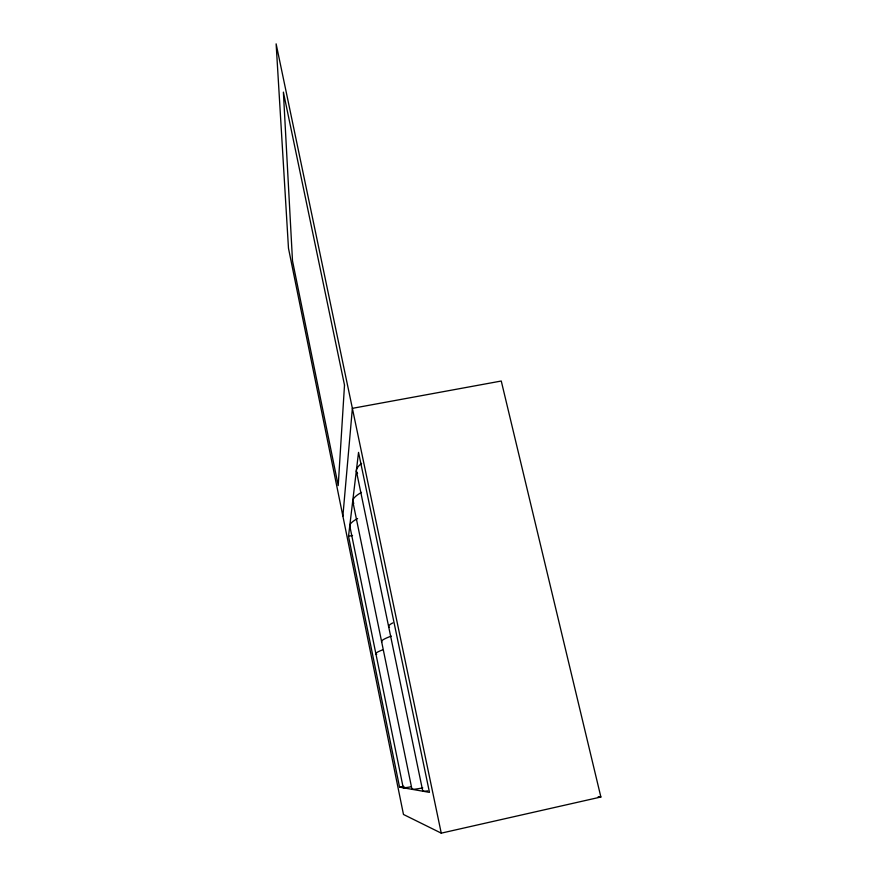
<?xml version="1.0" encoding="UTF-8"?>
<svg xmlns="http://www.w3.org/2000/svg" width="877" height="877" viewBox="0 0 877 877"><rect width="100%" height="100%" fill="white"/><g stroke="black" fill="none" stroke-linecap="round" stroke-linejoin="round"><path stroke-width="1.32" d="M342.874 516.104L352.379 408.342L501.26 381.024L600.877 797.007L441.252 833.15L403.475 814.47L288.478 248.235L276.123 43.85L441.252 833.15M348.52 536.253L358.54 452.389L429.467 792.369L399.55 787.14L348.52 536.253L352.532 535.474M399.55 787.14L403.53 786.263M598.169 796.776L600.877 797.007M356.446 471.42L422.769 791.12M352.828 501.567L411.96 789.245M349.857 526.233L403.212 787.721M389.509 627.384A72.879 7.4 -12.4 0 1 392.786 622.911M357.564 473.503A70.774 16.005 -12.5 0 1 361.609 463.396M381.868 641.931A65.402 5.953 -12.3 0 1 391.274 636.099M353.859 503.223A63.692 12.969 -12.3 0 1 361.445 492.403M376.704 654.341A59.329 4.9 -12.2 0 1 382.405 649.956M350.197 526.945A57.915 10.721 -12.2 0 1 357.608 518.548M410.524 786.888A60.798 1.524 -12.3 0 1 404.626 787.086M422.791 787.93A67.2 1.864 -12.3 0 1 412.607 788.829M427.779 790.868A75.126 2.324 -12.3 0 1 423.394 790.648M344.508 385.102L338.215 485.573L292.501 260.831L283.381 92.118L344.508 385.102"/></g></svg>
